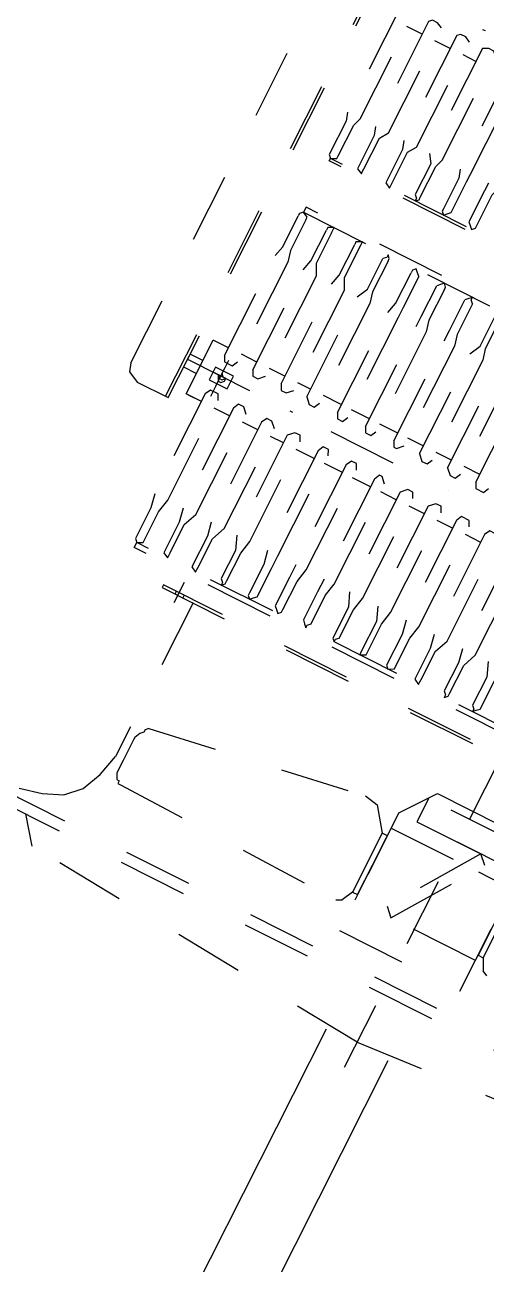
# Model space of a CAD drawing. Header units: metres. Extents: x 0 to 547597, y 0 to 1844684.
# Drawn here: x 543417.7 to 543418.364, y 1844511.928 to 1844513.714 of the extents above; entities that cross this region are included whole.
import ezdxf

# ---------------------------------------------------------------- set-up
doc = ezdxf.new("R2010")
doc.units = ezdxf.units.M
doc.linetypes.add('DASHED', pattern=[0.75, 0.5, -0.25])
for name, color, linetype in [('5_Thep', 4, 'Continuous'), ('TB220kVtuonglai', 8, 'DASHED'), ('TUONG RAO', 61, 'Continuous')]:
    doc.layers.add(name, color=color, linetype=linetype)

# ---------------------------------------------------------------- blocks, each defined once
blk = doc.blocks.new('MBA220-MB')
at = {"color": 1}
for points in [[(2182.2, -2649.2), (2182.2, -1405.2)], [(2198.7, -2649.2), (2198.7, -1405.2)], [(1157.2, -1417.6), (1157.2, -2636.8)], [(1161.4, -1417.6), (1161.4, -2636.8), (1157.2, -2636.8)], [(1157.2, -1417.6), (1157.2, -2636.8)], [(1161.4, -1417.6), (1161.4, -2636.8), (1157.2, -2636.8)], [(1235.8, -2636.8), (1244, -2636.8), (1244, -1417.6)], [(1235.8, -1417.6), (1235.8, -2636.8)], [(1235.8, -2636.8), (1244, -2636.8), (1244, -1417.6)], [(1235.8, -1417.6), (1235.8, -2636.8)], [(1777.2, -1417.6), (1777.2, -2636.8)], [(1785.4, -1417.6), (1785.4, -2636.8), (1777.2, -2636.8)], [(1777.2, -1417.6), (1777.2, -2636.8)], [(1785.4, -1417.6), (1785.4, -2636.8), (1777.2, -2636.8)], [(2277.3, -2029.3), (2235.9, -1479.6), (2198.7, -1450.7)], [(1818.5, -2574.8), (1818.5, -1479.6), (1814.4, -1479.6), (1814.4, -2574.8), (1818.5, -2574.8)], [(2099.5, -1554), (2107.8, -1905.3), (2103.7, -1913.6)], [(2087.1, -1930.1), (2087.1, -1921.8), (1992.1, -1921.8), (1992.1, -1930.1), (2087.1, -1930.1)], [(2087.1, -1921.8), (2103.7, -1913.6)], [(1954.9, -2124.3), (1905.3, -2087.1), (1905.3, -1971.4), (1954.9, -1930.1)], [(2145, -2124.3), (2145, -1930.1), (1954.9, -1930.1), (1954.9, -2124.3), (2145, -2124.3)], [(1979.7, -1983.8), (1979.7, -1930.1), (2095.4, -1930.1), (2095.4, -2124.3), (1979.7, -2124.3), (1979.7, -2004.5)], [(1954.9, -2095.4), (1954.9, -1959), (1917.7, -1959), (1917.7, -2095.4), (1954.9, -2095.4)], [(1967.3, -1979.7), (1954.9, -1992.1), (2083, -2078.9), (2095.4, -2066.5), (1967.3, -1979.7)], [(1818.5, -2029.3), (2318.6, -2029.3)], [(2277.3, -2029.3), (2235.9, -2574.8)], [(1768.9, -2087.1), (1723.4, -2087.1), (1702.8, -2087.1), (1541.6, -2087.1), (1533.3, -2091.3), (1533.3, -2095.4), (1541.6, -2107.8), (1702.8, -2107.8), (1723.4, -2099.5), (1768.9, -2099.5), (1773, -2095.4), (1777.2, -2095.4), (1773, -2091.3), (1768.9, -2087.1)], [(1768.9, -2087.1), (1723.4, -2087.1), (1702.8, -2087.1), (1541.6, -2087.1), (1533.3, -2091.3), (1533.3, -2095.4), (1541.6, -2107.8), (1702.8, -2107.8), (1723.4, -2099.5), (1768.9, -2099.5), (1773, -2095.4), (1777.2, -2095.4), (1773, -2091.3), (1768.9, -2087.1)], [(2087.1, -2132.6), (2087.1, -2124.3), (1992.1, -2124.3), (1992.1, -2132.6), (2087.1, -2132.6)], [(1768.9, -2136.7), (1723.4, -2136.7), (1702.8, -2128.5), (1541.6, -2128.5), (1533.3, -2136.7), (1533.3, -2145), (1541.6, -2149.1), (1702.8, -2149.1), (1723.4, -2145), (1768.9, -2145), (1773, -2140.9), (1777.2, -2140.9), (1773, -2136.7), (1768.9, -2136.7)], [(1768.9, -2136.7), (1723.4, -2136.7), (1702.8, -2128.5), (1541.6, -2128.5), (1533.3, -2136.7), (1533.3, -2145), (1541.6, -2149.1), (1702.8, -2149.1), (1723.4, -2145), (1768.9, -2145), (1773, -2140.9), (1777.2, -2140.9), (1773, -2136.7), (1768.9, -2136.7)], [(2008.6, -2500.4), (1954.9, -2178.1), (1959, -2157.4), (1992.1, -2132.6)], [(2087.1, -2132.6), (2103.7, -2140.9)], [(2099.5, -2500.4), (2107.8, -2149.1), (2103.7, -2140.9)], [(1768.9, -2182.2), (1723.4, -2182.2), (1702.8, -2173.9), (1541.6, -2173.9), (1533.3, -2182.2), (1533.3, -2190.5), (1541.6, -2194.6), (1702.8, -2194.6), (1723.4, -2190.5), (1773, -2190.5), (1777.2, -2182.2), (1773, -2182.2), (1768.9, -2182.2)], [(1768.9, -2182.2), (1723.4, -2182.2), (1702.8, -2173.9), (1541.6, -2173.9), (1533.3, -2182.2), (1533.3, -2190.5), (1541.6, -2194.6), (1702.8, -2194.6), (1723.4, -2190.5), (1773, -2190.5), (1777.2, -2182.2), (1773, -2182.2), (1768.9, -2182.2)], [(1554, -2194.6), (1554, -2219.4)], [(1554, -2194.6), (1554, -2219.4)], [(1479.6, -2240.1), (1487.9, -2235.9), (1487.9, -2223.5), (1479.6, -2219.4)], [(1479.6, -2240.1), (1487.9, -2235.9), (1487.9, -2223.5), (1479.6, -2219.4)], [(1768.9, -2223.5), (1723.4, -2223.5), (1702.8, -2219.4), (1541.6, -2219.4), (1533.3, -2223.5), (1533.3, -2235.9), (1541.6, -2240.1), (1702.8, -2240.1), (1723.4, -2235.9), (1773, -2235.9), (1777.2, -2231.8), (1773, -2223.5), (1768.9, -2223.5)], [(1768.9, -2223.5), (1723.4, -2223.5), (1702.8, -2219.4), (1541.6, -2219.4), (1533.3, -2223.5), (1533.3, -2235.9), (1541.6, -2240.1), (1702.8, -2240.1), (1723.4, -2235.9), (1773, -2235.9), (1777.2, -2231.8), (1773, -2223.5), (1768.9, -2223.5)], [(1479.6, -2240.1), (1318.4, -2240.1), (1301.9, -2235.9), (1252.3, -2235.9)], [(1479.6, -2240.1), (1318.4, -2240.1), (1301.9, -2235.9), (1252.3, -2235.9)], [(1467.2, -2240.1), (1467.2, -2264.9)], [(1467.2, -2240.1), (1467.2, -2264.9)], [(1554, -2240.1), (1554, -2264.9)], [(1554, -2240.1), (1554, -2264.9)], [(1252.3, -2269), (1301.9, -2269), (1318.4, -2264.9), (1479.6, -2264.9)], [(1252.3, -2269), (1301.9, -2269), (1318.4, -2264.9), (1479.6, -2264.9)], [(1479.6, -2285.5), (1487.9, -2277.3), (1487.9, -2269), (1479.6, -2264.9)], [(1479.6, -2285.5), (1487.9, -2277.3), (1487.9, -2269), (1479.6, -2264.9)], [(1768.9, -2269), (1723.4, -2269), (1702.8, -2264.9), (1541.6, -2264.9), (1533.3, -2269), (1533.3, -2277.3), (1541.6, -2285.5), (1702.8, -2285.5), (1723.4, -2277.3), (1773, -2277.3), (1777.2, -2277.3), (1773, -2269), (1768.9, -2269)], [(1768.9, -2269), (1723.4, -2269), (1702.8, -2264.9), (1541.6, -2264.9), (1533.3, -2269), (1533.3, -2277.3), (1541.6, -2285.5), (1702.8, -2285.5), (1723.4, -2277.3), (1773, -2277.3), (1777.2, -2277.3), (1773, -2269), (1768.9, -2269)], [(1479.6, -2285.5), (1318.4, -2285.5), (1301.9, -2277.3), (1252.3, -2277.3)], [(1479.6, -2285.5), (1318.4, -2285.5), (1301.9, -2277.3), (1252.3, -2277.3)], [(1467.2, -2285.5), (1467.2, -2310.3)], [(1467.2, -2285.5), (1467.2, -2310.3)], [(1508.5, -2269), (1508.5, -2269)], [(1554, -2285.5), (1554, -2310.3)], [(1554, -2285.5), (1554, -2310.3)], [(1252.3, -2314.5), (1301.9, -2314.5), (1318.4, -2310.3), (1479.6, -2310.3)], [(1252.3, -2314.5), (1301.9, -2314.5), (1318.4, -2310.3), (1479.6, -2310.3)], [(1479.6, -2331), (1487.9, -2322.7), (1487.9, -2314.5), (1479.6, -2310.3)], [(1479.6, -2331), (1487.9, -2322.7), (1487.9, -2314.5), (1479.6, -2310.3)], [(1768.9, -2314.5), (1723.4, -2314.5), (1702.8, -2310.3), (1541.6, -2310.3), (1533.3, -2314.5), (1533.3, -2322.7), (1541.6, -2331), (1702.8, -2331), (1723.4, -2322.7), (1773, -2322.7), (1777.2, -2318.6), (1773, -2318.6), (1768.9, -2314.5)], [(1768.9, -2314.5), (1723.4, -2314.5), (1702.8, -2310.3), (1541.6, -2310.3), (1533.3, -2314.5), (1533.3, -2322.7), (1541.6, -2331), (1702.8, -2331), (1723.4, -2322.7), (1773, -2322.7), (1777.2, -2318.6), (1773, -2318.6), (1768.9, -2314.5)], [(1479.6, -2331), (1318.4, -2331), (1301.9, -2322.7), (1252.3, -2322.7)], [(1479.6, -2331), (1318.4, -2331), (1301.9, -2322.7), (1252.3, -2322.7)], [(1467.2, -2331), (1467.2, -2355.8)], [(1467.2, -2331), (1467.2, -2355.8)], [(1508.5, -2459.1), (1508.5, -2335.1)], [(1554, -2331), (1554, -2355.8)], [(1554, -2331), (1554, -2355.8)], [(1252.3, -2359.9), (1301.9, -2359.9), (1318.4, -2355.8), (1479.6, -2355.8)], [(1252.3, -2359.9), (1301.9, -2359.9), (1318.4, -2355.8), (1479.6, -2355.8)], [(1479.6, -2372.3), (1487.9, -2368.2), (1487.9, -2364), (1479.6, -2355.8)], [(1479.6, -2372.3), (1487.9, -2368.2), (1487.9, -2364), (1479.6, -2355.8)], [(1768.9, -2359.9), (1723.4, -2359.9), (1702.8, -2355.8), (1541.6, -2355.8), (1533.3, -2364), (1533.3, -2368.2), (1541.6, -2372.3), (1702.8, -2372.3), (1723.4, -2372.3), (1768.9, -2372.3), (1773, -2368.2), (1777.2, -2364), (1773, -2364), (1768.9, -2359.9)], [(1768.9, -2359.9), (1723.4, -2359.9), (1702.8, -2355.8), (1541.6, -2355.8), (1533.3, -2364), (1533.3, -2368.2), (1541.6, -2372.3), (1702.8, -2372.3), (1723.4, -2372.3), (1768.9, -2372.3), (1773, -2368.2), (1777.2, -2364), (1773, -2364), (1768.9, -2359.9)], [(1252.3, -2359.9), (1248.2, -2364), (1244, -2364), (1248.2, -2368.2), (1252.3, -2372.3)], [(1252.3, -2359.9), (1248.2, -2364), (1244, -2364), (1248.2, -2368.2), (1252.3, -2372.3)], [(1479.6, -2372.3), (1318.4, -2372.3), (1301.9, -2372.3), (1252.3, -2372.3)], [(1479.6, -2372.3), (1318.4, -2372.3), (1301.9, -2372.3), (1252.3, -2372.3)], [(1467.2, -2372.3), (1467.2, -2401.2)], [(1467.2, -2372.3), (1467.2, -2401.2)], [(1554, -2372.3), (1554, -2401.2)], [(1554, -2372.3), (1554, -2401.2)], [(1149, -2405.4), (1099.4, -2405.4), (1087, -2401.2), (917.5, -2401.2), (913.4, -2405.4), (913.4, -2413.6), (917.5, -2417.8), (1087, -2417.8), (1099.4, -2417.8), (1149, -2417.8), (1153.1, -2413.6), (1157.2, -2409.5), (1153.1, -2405.4), (1149, -2405.4)], [(1149, -2405.4), (1099.4, -2405.4), (1087, -2401.2), (917.5, -2401.2), (913.4, -2405.4), (913.4, -2413.6), (917.5, -2417.8), (1087, -2417.8), (1099.4, -2417.8), (1149, -2417.8), (1153.1, -2413.6), (1157.2, -2409.5), (1153.1, -2405.4), (1149, -2405.4)], [(1252.3, -2405.4), (1248.2, -2405.4), (1244, -2409.5), (1248.2, -2413.6), (1252.3, -2417.8)], [(1252.3, -2405.4), (1248.2, -2405.4), (1244, -2409.5), (1248.2, -2413.6), (1252.3, -2417.8)], [(1252.3, -2405.4), (1301.9, -2405.4), (1318.4, -2401.2), (1479.6, -2401.2)], [(1252.3, -2405.4), (1301.9, -2405.4), (1318.4, -2401.2), (1479.6, -2401.2)], [(1479.6, -2417.8), (1487.9, -2413.6), (1487.9, -2405.4), (1479.6, -2401.2)], [(1479.6, -2417.8), (1487.9, -2413.6), (1487.9, -2405.4), (1479.6, -2401.2)], [(1768.9, -2405.4), (1723.4, -2405.4), (1702.8, -2401.2), (1541.6, -2401.2), (1533.3, -2405.4), (1533.3, -2413.6), (1541.6, -2417.8), (1702.8, -2417.8), (1723.4, -2417.8), (1768.9, -2417.8), (1773, -2413.6), (1777.2, -2409.5), (1773, -2405.4), (1768.9, -2405.4)], [(1768.9, -2405.4), (1723.4, -2405.4), (1702.8, -2401.2), (1541.6, -2401.2), (1533.3, -2405.4), (1533.3, -2413.6), (1541.6, -2417.8), (1702.8, -2417.8), (1723.4, -2417.8), (1768.9, -2417.8), (1773, -2413.6), (1777.2, -2409.5), (1773, -2405.4), (1768.9, -2405.4)], [(1479.6, -2417.8), (1318.4, -2417.8), (1301.9, -2417.8), (1252.3, -2417.8)], [(1479.6, -2417.8), (1318.4, -2417.8), (1301.9, -2417.8), (1252.3, -2417.8)], [(1467.2, -2417.8), (1467.2, -2446.7)], [(1467.2, -2417.8), (1467.2, -2446.7)], [(1554, -2417.8), (1554, -2446.7)], [(1554, -2417.8), (1554, -2446.7)], [(1149, -2446.7), (1099.4, -2446.7), (1087, -2446.7), (917.5, -2446.7), (913.4, -2450.8), (913.4, -2459.1), (917.5, -2463.2), (1087, -2463.2), (1099.4, -2459.1), (1149, -2459.1), (1153.1, -2459.1), (1157.2, -2455), (1153.1, -2450.8), (1149, -2446.7)], [(1149, -2446.7), (1099.4, -2446.7), (1087, -2446.7), (917.5, -2446.7), (913.4, -2450.8), (913.4, -2459.1), (917.5, -2463.2), (1087, -2463.2), (1099.4, -2459.1), (1149, -2459.1), (1153.1, -2459.1), (1157.2, -2455), (1153.1, -2450.8), (1149, -2446.7)], [(1252.3, -2446.7), (1248.2, -2450.8), (1244, -2455), (1248.2, -2459.1), (1252.3, -2459.1)], [(1252.3, -2446.7), (1248.2, -2450.8), (1244, -2455), (1248.2, -2459.1), (1252.3, -2459.1)], [(1252.3, -2446.7), (1301.9, -2446.7), (1318.4, -2446.7), (1479.6, -2446.7)], [(1252.3, -2446.7), (1301.9, -2446.7), (1318.4, -2446.7), (1479.6, -2446.7)], [(1479.6, -2463.2), (1487.9, -2459.1), (1487.9, -2450.8), (1479.6, -2446.7)], [(1479.6, -2463.2), (1487.9, -2459.1), (1487.9, -2450.8), (1479.6, -2446.7)], [(1768.9, -2446.7), (1723.4, -2446.7), (1702.8, -2446.7), (1541.6, -2446.7), (1533.3, -2450.8), (1533.3, -2459.1), (1541.6, -2463.2), (1702.8, -2463.2), (1723.4, -2459.1), (1768.9, -2459.1), (1773, -2459.1), (1777.2, -2455), (1773, -2450.8), (1768.9, -2446.7)], [(1768.9, -2446.7), (1723.4, -2446.7), (1702.8, -2446.7), (1541.6, -2446.7), (1533.3, -2450.8), (1533.3, -2459.1), (1541.6, -2463.2), (1702.8, -2463.2), (1723.4, -2459.1), (1768.9, -2459.1), (1773, -2459.1), (1777.2, -2455), (1773, -2450.8), (1768.9, -2446.7)], [(1479.6, -2463.2), (1318.4, -2463.2), (1301.9, -2459.1), (1252.3, -2459.1)], [(1479.6, -2463.2), (1318.4, -2463.2), (1301.9, -2459.1), (1252.3, -2459.1)], [(1467.2, -2463.2), (1467.2, -2492.2)], [(1467.2, -2463.2), (1467.2, -2492.2)], [(1554, -2463.2), (1554, -2492.2)], [(1554, -2463.2), (1554, -2492.2)], [(1149, -2496.3), (1099.4, -2496.3), (1087, -2492.2), (917.5, -2492.2), (913.4, -2496.3), (913.4, -2504.6), (917.5, -2512.8), (1087, -2512.8), (1099.4, -2504.6), (1149, -2504.6), (1153.1, -2500.4), (1157.2, -2500.4), (1153.1, -2496.3), (1149, -2496.3)], [(1149, -2496.3), (1099.4, -2496.3), (1087, -2492.2), (917.5, -2492.2), (913.4, -2496.3), (913.4, -2504.6), (917.5, -2512.8), (1087, -2512.8), (1099.4, -2504.6), (1149, -2504.6), (1153.1, -2500.4), (1157.2, -2500.4), (1153.1, -2496.3), (1149, -2496.3)], [(1252.3, -2496.3), (1248.2, -2496.3), (1244, -2500.4), (1248.2, -2500.4), (1252.3, -2504.6)], [(1252.3, -2496.3), (1248.2, -2496.3), (1244, -2500.4), (1248.2, -2500.4), (1252.3, -2504.6)], [(1252.3, -2496.3), (1301.9, -2496.3), (1318.4, -2492.2), (1479.6, -2492.2)], [(1252.3, -2496.3), (1301.9, -2496.3), (1318.4, -2492.2), (1479.6, -2492.2)], [(1479.6, -2512.8), (1487.9, -2504.6), (1487.9, -2496.3), (1479.6, -2492.2)], [(1479.6, -2512.8), (1487.9, -2504.6), (1487.9, -2496.3), (1479.6, -2492.2)], [(1768.9, -2496.3), (1723.4, -2496.3), (1702.8, -2492.2), (1541.6, -2492.2), (1533.3, -2496.3), (1533.3, -2504.6), (1541.6, -2512.8), (1702.8, -2512.8), (1723.4, -2504.6), (1768.9, -2504.6), (1773, -2500.4), (1777.2, -2500.4), (1773, -2496.3), (1768.9, -2496.3)], [(1768.9, -2496.3), (1723.4, -2496.3), (1702.8, -2492.2), (1541.6, -2492.2), (1533.3, -2496.3), (1533.3, -2504.6), (1541.6, -2512.8), (1702.8, -2512.8), (1723.4, -2504.6), (1768.9, -2504.6), (1773, -2500.4), (1777.2, -2500.4), (1773, -2496.3), (1768.9, -2496.3)], [(2008.6, -2500.4), (2008.6, -2500.4), (2012.7, -2504.6), (2016.9, -2504.6), (2021, -2508.7), (2029.3, -2512.8), (2033.4, -2512.8), (2041.7, -2512.8), (2066.5, -2512.8), (2074.7, -2512.8), (2087.1, -2512.8), (2095.4, -2508.7), (2095.4, -2504.6), (2099.5, -2504.6), (2099.5, -2500.4)], [(938.2, -2512.8), (938.2, -2533.5)], [(938.2, -2512.8), (938.2, -2533.5)], [(1479.6, -2512.8), (1318.4, -2512.8), (1301.9, -2504.6), (1252.3, -2504.6)], [(1479.6, -2512.8), (1318.4, -2512.8), (1301.9, -2504.6), (1252.3, -2504.6)], [(1467.2, -2512.8), (1467.2, -2533.5)], [(1467.2, -2512.8), (1467.2, -2533.5)], [(1554, -2512.8), (1554, -2533.5)], [(1554, -2512.8), (1554, -2533.5)], [(892.7, -2525.2), (892.7, -2521.1)], [(1149, -2541.8), (1099.4, -2541.8), (1087, -2533.5), (917.5, -2533.5), (913.4, -2541.8), (913.4, -2550), (917.5, -2554.2), (1087, -2554.2), (1099.4, -2550), (1153.1, -2550), (1157.2, -2541.8), (1153.1, -2541.8), (1149, -2541.8)], [(1149, -2541.8), (1099.4, -2541.8), (1087, -2533.5), (917.5, -2533.5), (913.4, -2541.8), (913.4, -2550), (917.5, -2554.2), (1087, -2554.2), (1099.4, -2550), (1153.1, -2550), (1157.2, -2541.8), (1153.1, -2541.8), (1149, -2541.8)], [(1252.3, -2541.8), (1301.9, -2541.8), (1318.4, -2533.5), (1479.6, -2533.5)], [(1252.3, -2541.8), (1301.9, -2541.8), (1318.4, -2533.5), (1479.6, -2533.5)], [(1479.6, -2554.2), (1487.9, -2550), (1487.9, -2541.8), (1479.6, -2533.5)], [(1479.6, -2554.2), (1487.9, -2550), (1487.9, -2541.8), (1479.6, -2533.5)], [(1508.5, -2525.2), (1508.5, -2521.1)], [(1768.9, -2541.8), (1723.4, -2541.8), (1702.8, -2533.5), (1541.6, -2533.5), (1533.3, -2541.8), (1533.3, -2550), (1541.6, -2554.2), (1702.8, -2554.2), (1723.4, -2550), (1773, -2550), (1777.2, -2541.8), (1773, -2541.8), (1768.9, -2541.8)], [(1768.9, -2541.8), (1723.4, -2541.8), (1702.8, -2533.5), (1541.6, -2533.5), (1533.3, -2541.8), (1533.3, -2550), (1541.6, -2554.2), (1702.8, -2554.2), (1723.4, -2550), (1773, -2550), (1777.2, -2541.8), (1773, -2541.8), (1768.9, -2541.8)], [(1818.5, -2525.2), (2066.5, -2525.2)], [(2169.8, -2628.6), (2161.5, -2595.5), (2149.1, -2566.6), (2128.5, -2545.9), (2099.5, -2533.5), (2066.5, -2525.2)], [(938.2, -2554.2), (938.2, -2579)], [(938.2, -2554.2), (938.2, -2579)], [(1252.3, -2541.8), (1248.2, -2541.8), (1244, -2541.8), (1248.2, -2550), (1252.3, -2550)], [(1252.3, -2541.8), (1248.2, -2541.8), (1244, -2541.8), (1248.2, -2550), (1252.3, -2550)], [(1479.6, -2554.2), (1318.4, -2554.2), (1301.9, -2550), (1252.3, -2550)], [(1479.6, -2554.2), (1318.4, -2554.2), (1301.9, -2550), (1252.3, -2550)], [(1467.2, -2554.2), (1467.2, -2579)], [(1467.2, -2554.2), (1467.2, -2579)], [(1554, -2554.2), (1554, -2579)], [(1554, -2554.2), (1554, -2579)], [(1797.8, -2550), (1830.9, -2550)], [(1814.4, -2541.8), (1818.5, -2541.8)], [(1814.4, -2554.2), (1818.5, -2554.2)], [(1149, -2587.2), (1099.4, -2587.2), (1087, -2579), (917.5, -2579), (913.4, -2587.2), (913.4, -2595.5), (917.5, -2599.6), (1087, -2599.6), (1099.4, -2595.5), (1153.1, -2595.5), (1157.2, -2587.2), (1153.1, -2587.2), (1149, -2587.2)], [(1149, -2587.2), (1099.4, -2587.2), (1087, -2579), (917.5, -2579), (913.4, -2587.2), (913.4, -2595.5), (917.5, -2599.6), (1087, -2599.6), (1099.4, -2595.5), (1153.1, -2595.5), (1157.2, -2587.2), (1153.1, -2587.2), (1149, -2587.2)], [(1252.3, -2587.2), (1248.2, -2587.2), (1244, -2587.2), (1248.2, -2595.5), (1252.3, -2595.5)], [(1252.3, -2587.2), (1248.2, -2587.2), (1244, -2587.2), (1248.2, -2595.5), (1252.3, -2595.5)], [(1252.3, -2587.2), (1301.9, -2587.2), (1318.4, -2579), (1479.6, -2579)], [(1252.3, -2587.2), (1301.9, -2587.2), (1318.4, -2579), (1479.6, -2579)], [(1479.6, -2599.6), (1487.9, -2595.5), (1487.9, -2587.2), (1479.6, -2579)], [(1479.6, -2599.6), (1487.9, -2595.5), (1487.9, -2587.2), (1479.6, -2579)], [(1508.5, -2690.5), (1508.5, -2587.2)], [(1768.9, -2587.2), (1723.4, -2587.2), (1702.8, -2579), (1541.6, -2579), (1533.3, -2587.2), (1533.3, -2595.5), (1541.6, -2599.6), (1702.8, -2599.6), (1723.4, -2595.5), (1773, -2595.5), (1777.2, -2587.2), (1773, -2587.2), (1768.9, -2587.2)], [(1768.9, -2587.2), (1723.4, -2587.2), (1702.8, -2579), (1541.6, -2579), (1533.3, -2587.2), (1533.3, -2595.5), (1541.6, -2599.6), (1702.8, -2599.6), (1723.4, -2595.5), (1773, -2595.5), (1777.2, -2587.2), (1773, -2587.2), (1768.9, -2587.2)], [(2198.7, -2603.8), (2235.9, -2574.8)], [(938.2, -2599.6), (938.2, -2624.4)], [(938.2, -2599.6), (938.2, -2624.4)], [(1479.6, -2599.6), (1318.4, -2599.6), (1301.9, -2595.5), (1252.3, -2595.5)], [(1479.6, -2599.6), (1318.4, -2599.6), (1301.9, -2595.5), (1252.3, -2595.5)], [(1467.2, -2599.6), (1467.2, -2624.4)], [(1467.2, -2599.6), (1467.2, -2624.4)], [(1554, -2599.6), (1554, -2624.4)], [(1554, -2599.6), (1554, -2624.4)], [(1149, -2628.6), (1099.4, -2628.6), (1087, -2624.4), (917.5, -2624.4), (913.4, -2628.6), (913.4, -2641), (917.5, -2645.1), (1087, -2645.1), (1099.4, -2641), (1153.1, -2641), (1157.2, -2636.8), (1153.1, -2628.6), (1149, -2628.6)], [(1252.3, -2628.6), (1301.9, -2628.6), (1318.4, -2624.4), (1479.6, -2624.4)], [(1252.3, -2628.6), (1301.9, -2628.6), (1318.4, -2624.4), (1479.6, -2624.4)], [(1479.6, -2645.1), (1487.9, -2641), (1487.9, -2628.6), (1479.6, -2624.4)], [(1479.6, -2645.1), (1487.9, -2641), (1487.9, -2628.6), (1479.6, -2624.4)], [(1520.9, -2649.2), (1520.9, -2620.3), (1500.3, -2620.3), (1500.3, -2649.2), (1520.9, -2649.2)], [(1520.9, -2649.2), (1520.9, -2620.3), (1500.3, -2620.3), (1500.3, -2649.2), (1520.9, -2649.2)], [(1508.5, -2620.3), (1508.5, -2649.2)], [(1508.5, -2620.3), (1508.5, -2649.2)], [(1768.9, -2628.6), (1723.4, -2628.6), (1702.8, -2624.4), (1541.6, -2624.4), (1533.3, -2628.6), (1533.3, -2641), (1541.6, -2645.1), (1702.8, -2645.1), (1723.4, -2641), (1773, -2641), (1777.2, -2636.8), (1773, -2628.6), (1768.9, -2628.6)], [(1252.3, -2628.6), (1248.2, -2628.6), (1244, -2636.8), (1248.2, -2641), (1252.3, -2641)], [(1252.3, -2628.6), (1248.2, -2628.6), (1244, -2636.8), (1248.2, -2641), (1252.3, -2641)], [(1479.6, -2645.1), (1318.4, -2645.1), (1301.9, -2641), (1252.3, -2641)], [(1479.6, -2645.1), (1318.4, -2645.1), (1301.9, -2641), (1252.3, -2641)], [(1483.7, -2636.8), (1541.6, -2636.8)], [(1483.7, -2636.8), (1541.6, -2636.8)], [(1496.1, -2636.8), (1525.1, -2636.8)], [(1496.1, -2636.8), (1525.1, -2636.8)], [(1508.5, -2641), (1508.5, -2641), (1516.8, -2636.8), (1516.8, -2632.7), (1512.7, -2628.6), (1508.5, -2628.6), (1508.5, -2632.7), (1504.4, -2636.8)], [(1508.5, -2641), (1508.5, -2641), (1516.8, -2636.8), (1516.8, -2632.7), (1512.7, -2628.6), (1508.5, -2628.6), (1508.5, -2632.7), (1504.4, -2636.8)], [(1508.5, -2636.8), (1508.5, -2641), (1512.7, -2636.8), (1512.7, -2632.7), (1508.5, -2628.6), (1508.5, -2632.7), (1508.5, -2636.8)], [(1508.5, -2636.8), (1508.5, -2641), (1512.7, -2636.8), (1512.7, -2632.7), (1508.5, -2628.6), (1508.5, -2632.7), (1508.5, -2636.8)], [(1467.2, -2645.1), (1467.2, -2669.9)], [(1554, -2645.1), (1554, -2669.9), (1467.2, -2669.9)], [(1467.2, -2645.1), (1467.2, -2665.8)], [(1467.2, -2645.1), (1467.2, -2669.9)], [(1554, -2645.1), (1554, -2669.9), (1467.2, -2669.9)], [(1467.2, -2645.1), (1467.2, -2665.8)], [(1554, -2645.1), (1554, -2665.8)], [(1554, -2645.1), (1554, -2665.8)], [(1520.9, -2690.5), (1520.9, -2669.9), (1500.3, -2669.9), (1500.3, -2690.5), (1520.9, -2690.5)], [(1570.5, -2690.5), (830.7, -2690.5)], [(1570.5, -2694.7), (830.7, -2694.7)], [(1570.5, -2740.1), (1570.5, -2690.5)], [(1549.9, -2760.8), (1562.3, -2756.7), (1570.5, -2740.1)], [(1549.9, -2760.8), (851.4, -2760.8)]]:
    blk.add_lwpolyline(points, dxfattribs=at)
blk = doc.blocks.new('mb moiTQK')
at = {"color": 1}
for points in [[(-11.8513, -89.2804), (-12.5751, -87.4027, 0.310121), (-13.9747, -86.4422), (-18.1342, -86.4422, -0.414214), (-19.6342, -84.9422), (-19.6342, -84.6924)], [(-11.7673, -89.248), (-12.5137, -87.3117, 0.310121), (-13.9133, -86.3513), (-18.0433, -86.3513, -0.414214), (-19.5433, -84.8513), (-19.5433, -84.6924)]]:
    blk.add_lwpolyline(points, format="xyb", dxfattribs=at)
at = {"layer": 'TUONG RAO'}
for p, q in [((-17.7705, -84.4878), (-16.6581, -84.4878)), ((-17.7708, -84.5878), (-16.5581, -84.5878))]:
    blk.add_line(p, q, dxfattribs=at)
at = {"layer": 'TB220kVtuonglai', "ltscale": 3000, "xscale": 0.001, "yscale": 0.001, "zscale": 0.001}
blk.add_blockref('MBA220-MB', (-20.0517, -82.5102), dxfattribs=at)
blk = doc.blocks.new('ACAD-DinhViTuyenDz220kV')
blk.add_circle((543470.1879, 1844560.0696), 117.5514)
at = {"layer": '5_Thep', "rotation": 243.2403583287449}
blk.add_blockref('mb moiTQK', (543485.661, 1844458.313), dxfattribs=at)

msp = doc.modelspace()

# ---------------------------------------------------------------- block references
msp.add_blockref('ACAD-DinhViTuyenDz220kV', (0, 0))

doc.saveas('drawing.dxf')
